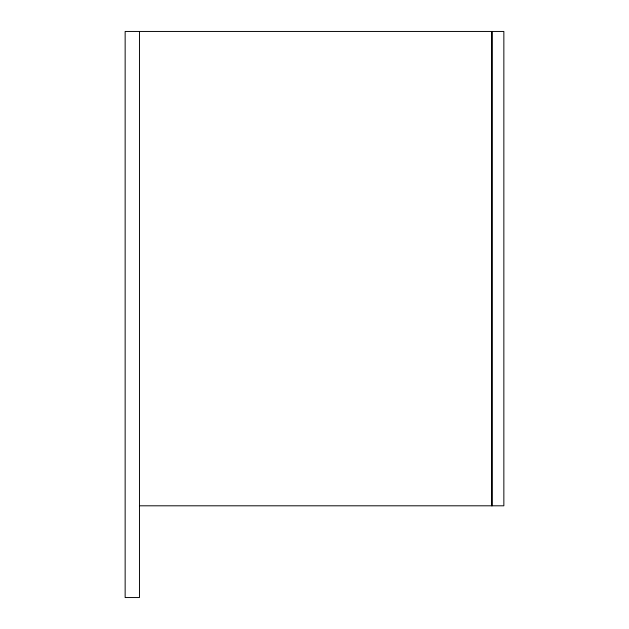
<?xml version="1.0" encoding="UTF-8"?>
<svg xmlns="http://www.w3.org/2000/svg" width="629" height="629" viewBox="0 0 629 629"><rect width="100%" height="100%" fill="white"/><g stroke="black" fill="none" stroke-linecap="round" stroke-linejoin="round"><path stroke-width="0.94" d="M139.465 505.802L503.853 505.802L503.853 31.45L125.147 31.45L125.147 597.55L139.465 597.55L139.465 31.45M492.137 31.45L492.137 505.802M491.744 31.45L491.744 505.802"/></g></svg>
